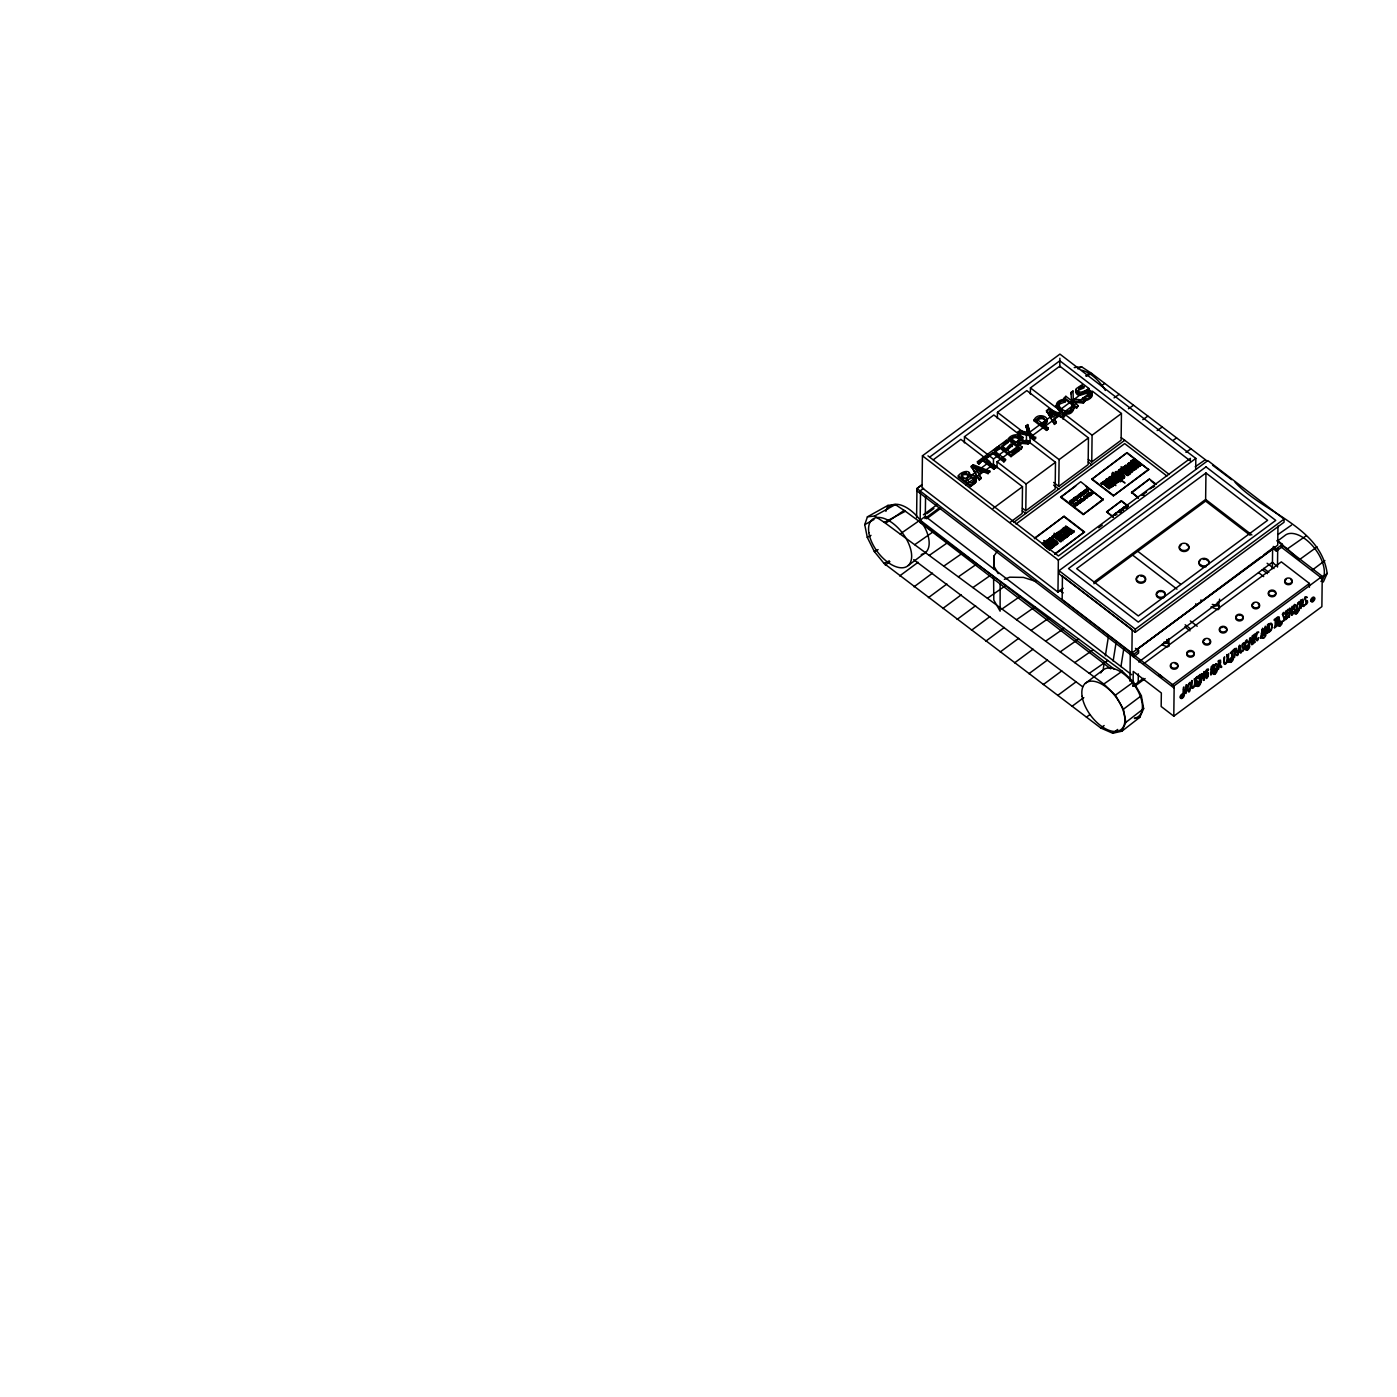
<?xml version="1.0" encoding="UTF-8"?>
<svg xmlns="http://www.w3.org/2000/svg" width="1397" height="1397" viewBox="0 0 1397 1397"><rect width="100%" height="100%" fill="white"/><g stroke="black" fill="none" stroke-linecap="round" stroke-linejoin="round"><path stroke-width="1.5" d="M1000.13 583.422L1000.112 611.17L993.808 600.099L993.599 577.066M916.589 517.728L916.956 488.496L922.177 484.619L916.956 488.548L1133.351 654.652L1133.438 656.852L1133.456 654.582L1130.313 652.155L1174.161 685.822L1173.794 716.172L1161.169 706.498L1161.344 692.982L1133.246 671.433L1133.072 685.997M920.064 493.089L920.099 490.906L923.574 488.321M1114.474 669.32L920.169 520.173L920.483 493.42M1195.71 469.078L1195.832 458.426L1059.921 354.105L922.439 455.806L922.055 487.763L1057.966 592.101L1063.187 588.224M920.169 520.173L925.303 516.366L925.565 495.778M970.618 486.523L970.618 485.335C978.319 484.165 978.371 472.64 969.902 475.556C970.671 468.432 960.403 472.046 958.307 475.871L958.29 477.075L970.618 486.523L976.032 482.175L976.066 478.106M963.755 478.769L961.363 475.731C964.541 469.898 972.556 475.748 964.978 478.49L961.363 475.731M964.401 442.866L964.471 436.702L993.843 414.979L1022.866 437.261L1022.814 441.382M966.34 479.538L970.88 483.03C979.507 479.782 969.937 472.937 966.34 479.538L966.322 480.725L971.561 477.861L974.477 479.677M983.505 470.614L978.738 474.142L981.061 477.617L979.367 480.044L971.264 466.301L973.307 464.782L989.827 471.138L988.063 473.618L983.488 471.819L983.505 470.614L988.081 472.43L989.827 471.138M973.307 464.782L971.247 467.489M973.919 466.86L977.795 472.727L981.637 469.881L973.919 466.86L973.901 468.047L981.637 471.086M983.034 460.958L993.896 469.287L993.913 468.1L983.051 459.77L978.86 464.048L977.411 461.743L997.441 446.918L998.89 449.24L994.699 452.331L999.361 455.893M978.86 464.048L983.051 459.77M978.738 474.142L981.043 478.804M979.367 480.044L971.264 466.301M993.057 452.366L984.71 458.548L984.693 459.735L993.04 453.554L993.057 452.366L1003.919 460.696L1003.902 461.883L993.04 453.554M988.063 473.618L988.081 472.43M988.866 456.644L988.884 455.439M993.424 465.166L993.494 458.984L1022.866 437.261M993.686 568.719L993.843 556.163L997.51 550.872M993.896 469.287L995.572 466.877L984.71 458.548M997.371 418.471L997.458 412.307L1026.812 390.584L1055.853 412.866M997.004 467.908L997.074 461.726L1026.446 440.003L1055.486 462.285L1055.154 489.037L1025.782 510.761L1022.377 508.141M994.088 450.585L997.441 446.918M998.698 445.992L998.68 447.18L1011.009 456.644L1018.797 450.882L1018.815 449.694L1017.348 448.577L1011.218 453.099L1006.643 449.59L1012.354 445.364L1010.904 444.246L1005.176 449.677L1001.806 447.075L1007.936 442.535L1006.486 440.23L998.698 445.992L1011.026 455.457L1011.009 456.644M1003.902 461.883L1005.578 459.473L994.716 451.144L998.907 448.035M1003.36 443.722L1006.486 440.23M1006.643 449.59L1006.626 450.794L1012.354 445.364M1017.4 443.355L1017.383 444.543L1019.269 443.146L1028.122 443.984L1030.288 441.208L1028.122 442.797L1019.286 441.958L1017.4 443.355L1022.29 447.11L1020.613 449.537L1008.302 440.072L1008.32 438.885C1011.061 433.891 1022.237 432.494 1020.98 440.334M1008.023 447.564L1010.904 444.246M1012.738 453.169L1017.348 448.577M1030.322 432.948L1035.771 438.326L1034.112 439.549L1028.838 435.497L1017.575 433.21L1019.443 430.66L1028.087 432.441L1025.904 425.858L1027.668 424.566L1030.305 434.135L1027.668 424.566M1019.269 443.146L1019.286 441.958M1020.613 449.537L1022.29 447.11M965.816 484.846L993.459 464.398L1022.499 486.697L1022.167 513.45L1010.066 522.391M1027.528 431.987L1025.904 425.858M1026.393 442.814L1026.481 434.589L1054.124 414.141M1025.782 510.761L1026.114 484.008L1055.486 462.285M1028.122 443.984L1028.122 442.797M1028.838 435.497L1028.838 434.31L1017.592 432.022M1029.991 443.495L1030.06 437.331L1059.432 415.608L1088.455 437.89L1088.141 464.642L1058.769 486.366L1053.652 482.436M1030.357 394.076L1030.445 387.895L1059.799 366.171L1088.839 388.453L1088.734 396.696M1034.112 439.549L1035.771 437.139M1034.164 420.934L1034.182 419.746C1038.233 411.032 1054.298 418.349 1043.559 424.461L1048.134 429.176L1046.493 430.398L1034.164 420.934L1038.355 417.895M1042.145 424.566L1042.162 423.378C1049.514 420.427 1040.608 413.739 1037.238 419.606L1042.162 423.378M1042.284 543.922L1048.972 547.938L1042.284 543.677M1048.972 547.938C1042.913 545.79 1038.006 537.74 1050.492 549.178M1045.131 541.582C1067.884 558.8 1031.615 531.855 1048.326 543.66M1046.493 430.398L1048.152 427.971L1043.559 424.461M1058.716 414.979L1053.967 418.489L1056.272 421.964L1054.578 424.409L1046.475 410.648L1048.518 409.129L1065.038 415.485L1063.274 417.965L1058.699 416.166L1058.716 414.979L1063.292 416.777L1065.038 415.485M1046.615 543.066L1044.135 542.752M1046.213 540.779L1049.147 543.276M1051.993 543.608C1059.799 549.545 1046.021 542.56 1047.453 539.906M1048.134 429.176L1048.152 427.971M1048.518 409.129L1046.475 411.836M1055.765 545.284L1048.623 538.998L1057.058 544.079C1043.961 535.784 1051.697 536.465 1056.673 541.757M1049.199 544.341L1050.038 543.73L1049.199 544.341L1052.639 547.589M1049.793 539.906L1053.617 542.42L1049.793 539.679M1050.614 541.914C1052.692 545.703 1048.518 538.02 1046.824 540.569M1053.67 535.505C1071.377 551.309 1053.39 530.616 1052.901 537.408L1052.011 536.483L1054.002 535.016L1058.629 538.142L1054.002 535.016M1052.901 537.408L1052.011 536.483M1054.578 424.409L1046.475 410.648M1053.722 546.786L1050.038 543.73M1053.757 536.78L1060.375 541.861M1056.796 544.516L1054.525 542.787L1056.796 544.516L1057.843 543.049M1059.817 538.928C1050.928 533.078 1056.97 535.226 1059.956 539.067M1058.629 538.142C1042.337 522.024 1077.104 552.566 1056.027 535.086M1055.521 545.459L1048.623 538.998M1056.289 533.34L1059.782 537.199L1061.65 536.797L1060.393 537.967L1059.328 537.147M1056.499 541.826L1056.935 542.49M1059.782 367.097L1059.886 358.261M1059.415 414.298L1059.467 410.177L1088.839 388.453M1058.769 486.366L1059.101 459.613L1088.455 437.89M1057.966 592.101L1058.35 560.127L1195.832 458.426M1059.136 534.37C1059.432 532.624 1057.04 530.633 1057.983 533.654M1059.397 531.995L1065.876 536.64L1064.881 533.968M1059.066 570.675L1059.031 573.783L1135.255 632.3L1284.053 522.234L1284.087 519.108L1207.864 460.608L1059.066 570.675L1135.307 629.174L1135.255 632.3M1059.782 537.199L1057.459 534.248L1060.393 536.745M1058.751 532.257L1065.649 536.815M1060.131 531.174C1062.715 533.567 1058.245 528.834 1061.476 530.79M1060.637 497.227L1080.719 481.721L1103.263 499.689L1083.181 514.533L1060.637 497.227L1075.707 486.104M1060.847 536.169L1056.499 533.165M1061.179 541.268L1054.927 535.889M1061.51 530.162C1063.833 532.606 1059.817 527.577 1063.03 529.865M1062.977 419.1L1063.047 412.936L1092.087 435.218L1091.756 461.97L1088.333 459.351M1069.054 411.783L1071.709 409.024L1072.18 406.003L1074.136 407.505C1070.591 424.548 1044.03 403.541 1063.466 399.315L1063.449 400.502C1069.037 403.122 1054.211 402.615 1059.223 408.483M1063.274 417.965L1063.292 416.777M1073.175 400.834L1078.17 405.776L1076.493 408.186L1064.182 398.739L1065.859 396.311L1071.516 400.66L1070.958 392.54L1072.983 391.055L1073.315 400.275L1073.315 399.088L1085.591 400.275L1083.426 403.069L1073.158 402.022L1073.228 403.192L1073.175 400.834L1083.443 401.865L1085.591 400.275M1063.781 539.347L1061.196 537.129L1064.008 539.172M1065.3 402.126L1063.466 399.315M1060.882 535.61L1064.06 537.758L1064.06 536.343L1066.086 537.653L1066.976 536.745L1066.086 537.653M1071.604 533.567L1064.112 527.542L1067.762 529.515L1065.963 526.163L1074.293 531.576L1072.756 532.711L1069.299 530.72M1034.444 538.701L1064.112 516.261L1084.491 531.908L1054.822 554.347M1065.667 529.219C1062.663 526.861 1067.552 529.934 1064.043 528.922M1065.859 396.311L1064.182 398.739M1065.492 532.571L1064.549 531.768L1066.522 532.833M1066.679 532.589L1064.444 530.668M1067.762 529.515L1065.265 526.686M1063.658 532.606L1067.308 536.745L1068.426 535.907L1066.033 534.824M1067.308 536.745L1068.443 535.662L1067.291 534.44L1068.478 534.405M1067.902 531.925L1067.692 530.511L1071.132 534.056M1067.692 530.511L1070.975 533.043M1068.426 535.907L1067.291 534.44M1068.653 530.004L1065.527 526.494L1071.604 533.322M1070.958 392.54L1070.94 393.727L1072.983 391.055M1067.814 532.397L1070.137 533.567M1072.04 407.295L1072.058 406.09C1069.491 419.921 1048.501 401.218 1065.44 400.834M1072.267 502.92L1071.761 502.78M1078.554 498.223C1077.017 499.585 1078.746 493.438 1073.612 498.397L1075.079 500.458L1072.355 499.323L1074.345 501.558L1071.412 500.021L1070.346 500.982M1073.804 501.366L1072.355 499.323M1072.896 499.742L1075.638 500.597L1073.909 498.17M1072.756 532.711L1074.293 531.331M1073.612 498.397L1077.297 496.075M1073.228 532.117L1065.719 526.355M1073.402 530.65L1074.293 531.576M1073.682 504.736C1076.773 504.579 1072.005 504.666 1075.201 504.16M1073.996 501.802L1071.097 500.248M1074.555 505.4L1073.682 504.509M1075.725 506.308L1073.106 504.544L1074.817 503.758L1077.227 505.19L1075.393 505.033M1076.773 499.166L1075.428 497.472M1075.166 505.33L1078.868 503.758L1076.825 505.487M1076.493 408.186L1078.17 405.776M1075.69 503.269L1077.384 502.745M1076.161 499.847L1077.314 499.131L1076.406 499.812M1077.436 504.614L1075.096 503.287L1076.825 502.414M1077.314 499.131L1075.009 497.594M1077.82 501.488L1079.148 500.859L1077.925 501.558M1078.589 503.776L1077.454 504.404M1079.165 501.069L1078.571 500.632A2.095 1.589 0.7 0 0 1077.838 500.982L1078.519 503.287M1078.955 502.169L1079.794 501.313L1080.44 502.868M1077.751 496.232L1079.06 494.608L1081.802 496.04L1079.497 494.032L1078.397 495.411M1082.605 500.545C1082.396 503.811 1077 497.803 1080.772 501.261M1079.794 501.313L1080.352 502.431L1078.816 503.147M1080.352 502.431L1078.24 502.466M1080.405 494.73C1079.689 491.22 1085.783 497.018 1080.58 493.246M1080.702 499.148L1082.5 500.597M1080.737 496.861L1080.475 496.633M1080.684 494.94L1083.199 494.782M1082.204 386.27L1082.221 385.066L1081.051 385.432L1076.301 388.628A5.588 4.208 0.7 0 0 1075.742 391.003C1078.449 398.547 1086.272 389.03 1090.131 393.29L1088.752 396.154L1083.304 397.778L1085.225 400.625C1088.822 400.275 1095.178 395.857 1090.917 392.225M1083.496 499.916C1078.222 496.564 1085.382 501.383 1084.543 499.148M1081.488 496.267L1079.183 494.276M1081.505 493.141C1082.273 491.011 1085.242 495.586 1081.261 492.739M1083.164 399.053L1083.181 397.866L1085.225 400.625M1083.426 403.069L1083.443 401.865M1081.261 492.949L1082.989 491.674L1085.748 492.39L1082.553 491.779L1084.858 493.77L1083.164 492.041M1079.392 393.255L1077.978 392.068L1078.309 390.287L1084.037 387.86L1082.221 385.066M1083.181 514.533L1103.281 499.008M1083.461 500.58L1085.12 499.131L1083.461 500.58L1081.453 498.362M1084.509 498.45L1083.775 497.122L1085.225 497.681L1084.509 498.45L1083.67 496.738L1086.761 497.926M1083.566 494.73L1084.474 493.84L1083.635 494.101M1084.229 490.539L1086.534 492.547L1084.212 490.766M1084.421 496.389L1086.587 495.202M1085.225 497.681L1083.775 497.349M1085.155 493.333L1082.553 491.779M1085.486 496.022L1087.512 497.576L1084.701 496.599M1083.164 491.814L1086.185 492.582M1086.587 489.02L1085.713 490.033M1087.984 491.098L1087.023 490.609M1087.547 490.434C1089.747 488.95 1087.617 493.473 1086.01 491.377M1088.158 490.888L1086.307 491.517M1088.804 493.141L1091.424 494.678L1088.804 493.141C1092.978 490.993 1090.813 495.114 1092.925 493.578M1089.695 492.67L1090.708 492.425M1091.109 494.922L1090.516 493.752L1092.925 493.351M1091.79 479.276L1127.1 452.645L1148.666 469.706L1113.374 495.83L1091.79 479.276L1127.1 452.645M1101.954 484.2L1102.582 483.502L1101.08 483.275L1104.136 482.175M1103.647 482.524C1100.993 483.379 1109.043 484.148 1110.109 486.994M1101.063 483.519L1103.368 481.581M1113.252 485.58L1111.331 483.851L1113.252 485.58L1111.96 486.785C1098.112 474.142 1106.337 485.178 1112.134 485.073C1090.446 467.681 1133.84 497.856 1106.407 479.328M1113.426 517.379L1106.616 511.808L1121.442 500.842L1128.252 506.081M1107.28 480.463L1111.104 482.978M1111.855 482.594L1107.175 478.752L1114.701 483.222M1114.369 483.013L1108.502 478.018M1115.871 481.528L1109.934 476.726L1117.67 482.314L1110.109 478.141L1116.36 483.537L1108.851 477.53L1115.871 481.284L1109.183 477.268M1102.582 483.502L1109.201 488.583M1109.864 487.169L1110.877 487.588L1103.368 481.825M1103.42 483.1L1102.547 482.192L1110.161 487.867M1110.528 483.379L1107.28 480.219M1111.96 486.785L1104.451 480.778M1112.134 485.073L1113.007 485.999M1114.282 485.056L1112.012 483.327L1114.544 484.637M1113.514 476.639L1111.628 475.556L1111.541 477.128M1116.116 477.931L1116.954 477.303L1116.116 477.931C1131.814 489.806 1100.626 469.706 1116.063 476.621C1097.99 462.651 1146.151 498.712 1113.112 474.369M1113.06 515.231L1114.317 514.34M1113.374 495.83L1148.683 469.217M1117.6 475.172C1129.876 490.277 1101.604 462.197 1118.002 476.569M1121.442 476.377L1123.694 478.106L1121.442 476.377C1128.584 488.636 1102.6 459.753 1123.956 477.669M1120.516 476.01L1116.692 473.251L1119.94 476.429M1124.131 477.774L1116.622 471.767L1120.289 472.745M1116.587 483.118L1108.851 477.53M1116.535 513.293L1115.906 514.533M1117.39 482.768L1110.109 478.141M1117.181 512.175L1119.014 512.193L1118.438 511.075L1119.014 512.385L1117.513 511.931M1117.67 482.314L1109.934 476.726M1123.694 476.045C1108.589 465.83 1124.76 474.718 1123.694 476.569M1118.683 477.355L1118.386 475.888M1115.085 479.922L1118.997 481.686M1120.656 470.125L1120.656 470.125C1134.451 481.755 1125.144 471.348 1119.8 470.999L1118.91 470.073L1120.9 468.606L1125.528 471.715L1120.9 468.606M1120.638 512.245L1118.787 510.813L1120.394 512.594L1118.787 511.197L1119.399 512.577M1116.936 477.547L1120.621 480.131M1120.569 469.095L1128.305 474.683M1064.776 411.644L1092.419 391.195L1121.442 413.495L1121.127 440.247L1091.756 461.97M1120.796 509.503L1122.315 508.386M1121.477 479.503L1113.723 473.915M1106.616 512.14L1121.442 500.842M1121.826 469.479C1136.11 480.184 1114.369 460.766 1126.855 472.64L1121.826 469.479C1140.214 483.694 1116.011 465.725 1121.267 469.916M1125.528 471.715C1109.096 455.527 1144.527 486.226 1122.926 468.676M1122.42 479.049L1115.522 472.588M1123.188 466.912L1126.681 470.789L1127.292 470.091L1126.681 470.789M1124.358 468.082L1127.292 470.335M1125.703 506.255L1124.795 506.867L1127.327 507.303M1126.855 467L1124.672 465.69L1124.899 467.244M1125.825 464.922L1134.207 470.318L1132.478 468.414M1126.226 470.737L1130.016 471.313M1120.411 470.545L1127.047 475.382M1125.65 465.847L1132.548 470.387M1128.095 465.585C1125.545 463.542 1132.181 465.777 1133.578 469.497L1134.469 468.589L1133.578 469.497M1123.415 466.755L1128.549 470.614L1127.536 469.619M1128.095 470.946L1130.924 472.762M1129.475 464.572L1128.409 463.507L1130.644 464.293M1130.679 472.937L1128.095 470.702M1131.151 470.44L1132.984 471.226L1133.107 469.986M1131.291 460.923L1134.678 463.106L1131.291 460.923L1132.565 462.791L1130.662 461.481L1130.522 463.071M1131.448 465.603L1132.286 466.231L1130.924 464.275M1138.433 498.223L1131.553 492.268L1149.417 479.049L1156.297 484.34M1132.234 471.994L1132.268 471.33M1132.478 465.655L1133.98 466.441M1134.678 463.106L1132.164 460.504L1132.862 459.753L1141.192 465.149L1140.301 464.241M1135.464 648.33L1138.607 650.775L1133.351 654.652L1130.19 654.512L1130.208 652.242M1129.963 681.195L1130.278 654.442L1133.351 654.652M1131.902 653.01L1132.181 629.698L1062.436 576.158L1062.157 599.488L1131.902 653.01L1277.731 545.127L1277.958 526.058M1134.207 470.318L1135.342 469.252L1134.486 466.965M1134.801 465.498L1134.591 464.101L1137.909 467.803L1132.723 464.485M1134.591 464.101L1137.961 467.122M1134.189 468.03L1135.342 469.497L1134.469 468.833M1138.765 466.72L1135.324 463.594M1135.551 463.577L1132.426 460.084L1138.503 467.139M1133.351 464.991L1137.175 466.947M1136.215 464.31L1139.655 466.284L1136.215 464.066M1140.144 465.69L1132.618 459.927M1138.223 682.19L1138.328 673.86M1138.607 650.775L1138.572 653.045L1135.15 655.595M1142.624 494.486L1142.187 495.359L1143.602 493.979M1149.417 479.049L1131.553 492.931M1153.258 486.837L1154.638 486.121M1182.875 695.147L1183.434 687.411M1183.329 695.479L1185.512 689.262M1183.521 689.804L1184.01 686.975M1185.477 693.226L1185.966 689.612M1183.975 690.153L1185.983 688.651L1186.158 684.722M1185.913 693.576L1186.594 685.054M1191.816 680.531L1191.676 681.299C1189.406 695.462 1198.067 684.967 1194.4 678.61M1192.27 680.863C1190.349 692.842 1196.373 685.822 1194.26 679.396L1194.837 678.959M1195.884 603.661L1195.588 605.739M1197.945 684.093L1195.361 686.102L1196.321 684.425M1197.753 677.789L1197.805 676.462M1198.399 676.48L1200.11 674.402M1199.324 682.836L1199.394 676.41L1198.399 675.659M1200.547 674.734L1200.006 681.649M1201.018 599.854L1200.704 601.915M1198.748 684.076L1200.46 681.998M1200.722 681.946L1202.084 673.598L1201.263 674.21M1201.176 682.295L1201.35 674.576M1093.816 582.165L1205.628 499.445L1205.96 472.989L1267.603 520.313L1138.311 615.955L1076.668 568.649L1205.96 472.989M1203.323 678.348L1203.952 671.555M1203.201 680.112L1204.284 679.972L1204.389 671.905M1206.467 674.611L1208.056 672.481M1208.091 669.041C1209.819 671.171 1204.581 670.735 1205.611 674.262C1204.127 678.645 1209.837 677.528 1207.479 673.86M1208.527 669.373L1205.332 672.743L1206.152 678.488A1.973 0.926 -52.5 0 0 1207.427 677.755L1208.51 672.83M1210.623 674.629L1211.164 666.893L1213.329 664.605L1213.766 665.915L1211.251 669.355M1211.059 674.961L1213.207 667.906M1213.766 665.915L1213.783 664.955M1218.009 669.163L1218.551 661.427L1220.559 660.135L1220.314 664.64L1221.834 666.998L1220.629 667.207M1218.446 669.495L1219.738 665.374L1221.083 667.556M1218.638 664.623L1219.127 661.916L1218.097 661.078L1219.232 660.24M1224.104 657.306L1224.104 657.306C1221.834 671.468 1230.495 660.973 1226.81 654.634M1224.68 656.887C1222.759 668.849 1228.801 661.846 1226.688 655.403L1227.264 654.983M1227.544 662.091L1228.103 654.355M1228.138 660.711L1228.679 653.936M1230.181 653.098L1233.708 649.535M1232.014 659.471L1231.648 651.997M1232.591 659.035L1232.678 651.91L1234.162 649.884M1234.057 657.288L1234.599 649.553L1236.607 648.278L1237.305 654.879M1234.494 657.638L1235.123 653.988L1237.131 655.682L1239.995 650.653M1234.686 652.748L1235.175 650.042L1234.145 649.203L1235.28 648.383M1244.5 643.877C1244.64 641.345 1240.92 646.776 1244.587 648.348C1242.003 653.534 1241.741 651.456 1244.168 647.527M1248.988 646.235L1250.35 637.905L1249.529 638.499M1249.424 646.584L1249.617 638.866M1251.59 642.655L1252.201 635.845M1251.45 644.419L1252.55 644.279L1252.655 636.194M1252.83 643.406L1253.842 642.498L1253.912 636.072L1252.917 635.321M1252.917 636.141L1254.611 634.063M1255.065 634.413L1254.523 641.328M1253.266 643.738L1254.977 641.66M1258.767 637.87C1254.523 644.122 1256.462 631.828 1258.837 632.143C1252.096 632.806 1257.632 646.986 1258.278 637.556M1265.245 626.205L1264.774 635.233L1264.949 627.532M1266.922 631.304L1267.55 624.494M1266.8 633.068L1267.9 632.928L1268.005 624.843M1268.79 632.265L1268.878 624.197C1274.326 619.447 1272.615 632.841 1268.336 631.915M1268.93 630.571L1269.454 624.686L1268.441 623.848M1272.37 568.596L1272.615 548.235L1276.369 551.117L1281.52 547.31L1281.555 545.022L1322.243 576.263L1321.876 606.63L1173.794 716.172M1274.116 627.637L1275.129 626.747L1275.217 620.32L1274.221 619.57L1275.915 618.312L1275.828 625.559M1274.204 620.39L1276.369 618.661M1276.369 551.117L1276.404 548.829L1282.446 544.359L1277.277 540.377M1274.57 627.986L1276.264 625.908M1277.487 567.06L1277.714 548.532M1276.526 625.856L1277.085 618.12L1279.076 616.845L1279.914 623.359M1276.98 626.205L1278.255 622.067L1279.6 624.267M1277.644 618.627C1276.159 626.624 1281.66 616.025 1277.644 618.627L1276.631 617.788L1277.749 616.95M1282.429 546.646L1282.446 544.359M1285.205 613.754C1282.097 613.545 1283.057 617.352 1285.327 617.055C1286.986 620.705 1280.263 622.468 1283.424 620.582C1285.642 619.168 1279.774 611.205 1284.751 613.423M1285.484 619.238L1286.026 611.502L1288.313 609.144M1286.078 617.858L1288.139 612.41M1286.131 613.894L1285.589 611.153M1285.938 619.587L1288.68 616.601L1286.532 618.19M1286.602 612.026L1288.767 609.476M1288.226 616.269L1289.309 617.09L1289.78 608.062M1289.309 617.09L1289.483 609.371M1291.457 613.143L1292.085 606.35M1291.334 614.907L1292.435 614.767L1292.522 606.7M1295.683 611.781C1293.797 615.274 1291.387 612.34 1295.089 611.816C1297.149 608.603 1291.754 610.803 1293.325 607.363C1297.586 601.042 1292.889 607.328 1295.857 611.31M1300.467 608.149L1301.009 600.413L1303.017 599.138L1302.79 603.626L1304.292 606.001L1303.104 606.211M1300.921 608.498L1302.196 604.36L1303.541 606.56M1301.585 600.92C1300.048 608.9 1305.636 598.37 1301.585 600.92L1300.572 600.081M1307.26 597.445C1304.169 597.235 1305.112 601.042 1307.382 600.745C1309.041 604.395 1302.318 606.158 1305.479 604.272C1307.697 602.858 1301.847 594.895 1306.824 597.095M1309.391 587.299L1309.426 583.44L1281.346 561.873L1143.584 663.785M1078.17 495.446L1078.868 497.245L1080.283 496.965M1115.505 513.659L1116.954 514.62M1198.329 682.574C1197.997 680.95 1193.806 678.977 1198.189 678.121M1077.716 495.568L1078.03 496.686M1150.168 488.88L1150.429 488.688M1085.172 490.05L1085.469 491.185M1197.246 682.958L1196.408 681.614M1294.984 610.646L1295.019 609.633M1103.298 668.622L1104.329 662.23M1105.341 655.822L1108.415 636.63M1113.147 661.008L1116.168 642.079M1120.935 666.613L1123.956 647.684M1169.079 646.095L1168.835 638.604M1219.511 608.778L1218.603 605.495L1219.616 599.173M1260.251 637.905L1262.923 633.679M1238.493 650.862L1239.209 646.549M1261.439 633.889L1262.155 629.576M1082.588 501.121L1082.151 500.021M1237.759 655.228L1239.593 645.187L1239.331 646.06M1260.705 638.254L1262.539 628.213M1071.342 500.79C1068.111 502.868 1074.153 500.283 1072.512 502.972M1090.83 492.949L1089.922 492.739M1125.947 507.006L1124.341 506.709L1126.192 508.141M1070.312 502.361L1069.892 501.156M1090.097 395.857L1090.114 394.478C1086.255 390.217 1078.432 399.734 1075.725 392.208A5.588 4.208 0.7 0 1 1076.284 389.833M1072.023 502.903L1072.355 501.89L1071.185 502.274M1217.084 668.325L1215.425 671.224M1089.8 495.743L1087.53 495.219L1088.752 493.857M1121.547 510.603L1120.481 509.713L1119.888 510.9M1124.183 507.705L1123.293 508.56M1085.696 490.836L1085.626 489.945L1086.028 491.15M864.743 524.643L867.415 516.838L887.951 505.4L895.355 504.614L905.378 511.232L1122.297 671.189L1133.526 681.998L1141.349 695.706L1143.654 708.628L1139.83 717.29L1121.913 731.19L1112.745 733.25L1100.784 728.012L884.039 563.41L874.33 551.536L867.275 537.339L864.743 524.643L874.033 519.509M885.873 511.354L887.951 505.4M1056.289 405.689L1061.074 401.183M1057.808 543.712L1057.686 542.7M1124.725 477.303L1124.183 475.748M1115.243 513.485L1115.644 514.725M1087.041 494.276L1088.141 496.145M1122.909 507.792L1123.328 509.032M1195.273 678.837L1196.88 676.672M1282.271 614.47L1283.878 612.305M1293.011 606.525L1294.617 604.377M1216.42 668.744L1214.674 670.385M1051.208 547.153L1044.31 542.874M1118.019 481.197L1117.792 480.079M1020.997 439.147L1020.491 440.369L1030.288 441.208M974.512 480.743L972.225 483.222M1077.471 501.383L1077.925 502.937M1085.259 489.841L1085.294 490.958M1255.624 634.29L1257.056 632.125M1205.14 671.625L1207.095 669.146M1121.913 731.19L1125.825 722.389L1143.654 708.628M1323.291 582.043L1327.15 573.451C1320.916 526.652 1263.202 512.978 1235.053 482.244M1062.593 530.738L1062.541 529.847L1064.025 530.93M1072.844 502.082L1072.686 502.815M1070.346 500.755L1070.469 502.029M1074.136 407.505C1071.167 415.782 1057.878 413.687 1056.219 405.654M1044.991 543.084L1046.213 543.154M1125.423 467.244L1126.838 467.017L1125.999 466.441M1063.973 529.044L1065.649 528.992M1080.597 496.197L1079.462 497.14L1078.257 496.092M1245.373 641.345L1246.945 639.651M1247.643 647.806C1252.603 638.464 1242.701 638.953 1245.251 648.156M1044.746 422.418C1046.632 417.965 1038.931 417.371 1037.238 420.794M1057.442 532.606L1058.751 532.501M1072.477 502.291L1072.023 503.252M1078.397 495.184L1078.17 496.145M1068.356 535.505L1069.421 535.103L1068.443 533.706M1087.425 494.59L1089.503 494.695M1120.062 510.132L1120.429 511.442M1071.01 533.986L1067.989 533.113L1063.309 528.817M1051.976 548.288L1050.719 546.454M1219.075 664.972L1220.646 662.126L1219.127 661.916M1077.786 495.586L1079.2 495.132M1115.522 513.17L1115.295 514.358M1127.676 464.066L1128.008 464.188M1090.131 495.376L1088.734 496.284L1087.303 495.359M1089.992 495.795L1089.346 493.857M1247.154 647.457C1251.729 637.835 1242.055 642.917 1246.875 647.719M1111.872 482.349L1115.627 484.008M1051.976 543.852L1050.701 541.582M1216.298 671.206C1222.305 661.043 1210.745 662.265 1214.761 671.782M1115.732 513.345L1115.714 513.24M1017.487 441.225C1022.517 437.558 1013.279 433.943 1011.376 438.728L1016.021 442.308M1017.47 442.412C1022.499 438.745 1013.262 435.131 1011.358 439.933L1014.466 442.308M1119.957 510.411L1121.669 510.569M1087.39 493.892L1087.128 495.359M1087.18 494.311L1089.031 493.944M1123.188 507.495L1122.874 508.491M1085.417 489.858L1085.626 489.666A2.095 1.589 0.7 0 1 1086.36 489.317M966.829 478.298C971.561 474.596 962.795 472.657 961.346 476.918M1320.671 578.463L1327.15 573.451M1112.745 733.25L1117.705 729.461M1125.825 722.389L1123.432 709.205L1141.349 695.706M1311.853 570.395L1324.897 560.564M908.225 565.506L925.74 552.356M1085.259 683.412L1102.757 670.263M1278.342 540.447L1284.699 535.68A29.215 15.629 53.1 0 1 1314.472 548.078A29.215 15.629 53.1 0 1 1320.933 581.449M1260.618 557.176L1137.158 649.361L1273.226 548.707M1264.058 554.626L1272.615 548.235M1138.73 662.021L1272.44 562.205L1276.194 565.68M929.651 457.098L1059.852 360.775L1190.296 460.905L1190.331 458.373L1058.42 555.954L927.957 455.859M933.213 459.823L960.857 439.374L989.879 461.656L970.88 475.713M916.938 490.836L1174.126 688.092M977.394 462.931L985.741 456.767M1008.302 440.072L1011.515 437.698M1017.575 433.21L1019.426 431.848M1025.904 427.063L1027.651 425.753M1007.953 441.347L1001.806 445.887L1005.194 448.472M1084.177 386.585L1079.235 388.209L1077.995 390.863C1081.61 395.089 1086.831 387.109 1090.935 391.038C1095.178 394.67 1088.839 399.088 1085.242 399.437M923.382 514.777L937.422 504.387M1043.542 425.648L1046.842 422.732L1046.982 419.344M926.875 513.694L933.894 508.508M924.884 518.566L938.906 508.176M979.384 478.857L981.061 477.617M993.913 468.1L995.572 466.877M1003.919 460.696L1005.578 459.473M1011.026 455.457L1018.815 449.694M1054.595 423.204L1056.272 421.964M926.613 518.776L940.635 508.403M885.279 565.087L889.906 561.664M899.651 575.948L918.126 562.275M993.127 508.421L1022.499 486.697M1092.087 435.218L1121.442 413.495M914.022 586.81L932.498 573.137M1013.611 522.461L1124.725 440.282M1015.986 524.015L1124.69 443.6L1166.932 476.028M928.394 597.672L946.869 583.998M1074.328 498.432L1076.476 499.62M1074.939 497.996L1076.196 497.105M1087.599 489.788L1087.023 490.836M1108.502 477.774L1112.972 481.808M1112.274 474.98L1119.783 480.987M1113.723 474.159L1115.12 473.827M1116.605 472.011L1119.818 472.465M1118.91 470.318L1120.9 468.851M1131.291 461.167L1135.324 463.839M1079.322 499.934L1080.457 501.506M1080.702 498.921L1081.837 500.493M1083.67 496.738L1084.805 499.585M1076.581 503.968L1077.663 502.955M1090.533 493.368L1089.381 492.897M1085.574 497.821L1085.102 499.358M1034.444 538.194L1064.112 516.261M1132.286 466.004L1134.12 466.912M942.748 608.533L961.223 594.86M1109.201 488.828L1102.809 483.327M1139.655 466.284L1141.192 464.922M1049.706 538.439L1051.382 538.089M1052.011 536.727L1054.002 535.261M1048.117 540.656L1051.085 542.996M1050.998 538.526L1056.603 543.363M1065.387 532.414L1067.587 533.619M1049.461 549.702L1043.21 544.813M957.12 619.395L975.595 605.722M1054.84 553.841L1084.491 531.908M1141.419 495.376L1144.876 493.403M1146.5 491.622L1145.662 492.565L1146.483 491.954M1150.953 488.321L1152.036 487.518M1153.451 486.802L1154.411 486.226M1098.775 527.752L1102.268 525.167M971.491 630.257L989.967 616.583M985.845 641.118L1004.321 627.445M1000.217 651.98L1018.692 638.307M1093.886 583.736L1205.611 501.086L1250.14 535.261M1014.589 662.842L1033.064 649.168M1028.943 673.703L1047.436 660.03M1043.315 684.565L1061.79 670.892M1135.307 629.174L1284.087 519.108M1057.686 695.427L1076.161 681.753M1072.058 706.288L1083.81 697.592M1086.412 717.15L1089.782 714.67M1132.88 686.137L1143.392 678.348M1134.608 686.364L1145.138 678.575M1100.784 728.012L1104.136 725.532M1171.804 685.246L1309.426 583.44M1174.161 685.822L1322.243 576.263M1230.635 653.429L1232.102 652.347M1235.175 650.042L1236.694 650.251L1235.123 653.098M1269.454 624.686C1272.981 622.154 1272.021 630.204 1269.384 630.92M1211.705 669.687L1213.661 668.255M1286.567 614.243L1288.575 612.759M1206.921 674.943L1207.916 674.192M1238.947 651.194L1240.292 650.199L1239.663 646.898M1261.875 634.221L1263.22 633.225L1262.591 629.925M1228.592 661.06L1230.547 659.611M1264.32 634.884L1265.315 634.832M1227.998 662.44L1230.53 660.571M1240.361 652.626L1241.409 652.504L1240.047 645.519M1298.948 560.022L1317.109 546.856M867.415 516.838L874.592 516.017L884.336 522.391L1103.822 684.024L1115.382 695.165L1133.526 681.998M1085.748 375.793L1090.376 372.58M885.611 523.229L904.086 510.376M1101.377 385.799L1104.748 383.459M900.174 533.951L918.632 521.098M1114.073 397.866L1119.119 394.356M914.721 544.673L933.179 531.82M1128.444 408.762L1133.473 405.252M929.267 555.395L947.742 542.542M1142.816 419.659L1147.845 416.149M943.813 566.117L962.289 553.264M1157.17 430.555L1162.217 427.045M958.359 576.839L976.835 563.986M1173.218 440.282L1176.588 437.942M972.906 587.561L991.381 574.708M1185.913 452.349L1190.96 448.839M987.452 598.265L1005.927 585.413M1195.238 466.738L1205.314 459.735M1001.998 608.987L1020.474 596.135M1016.545 619.709L1035.02 606.857M1031.091 630.431L1049.566 617.579M1045.637 641.153L1064.112 628.301M1060.183 651.875L1078.659 639.023M1074.73 662.597L1093.205 649.745M1278.098 534.457L1291.527 525.097M1089.276 673.319L1107.751 660.467M1277.015 540.971L1287.423 548.864L1305.898 535.994M1103.822 684.024L1122.297 671.189M1113.723 515.056L1115.697 514.864M961.59 474.631L963.686 473.216M1073.717 504.317L1075.131 504.788M1080.23 502.815L1078.222 502.92M1120.045 509.835L1120.219 511.651M1087.739 491.08L1085.836 490.766M1079.951 502.85L1078.047 502.309M1089.363 495.865L1089.66 494.643M1123.398 507.844L1124.358 507.775M1085.853 489.893L1086.936 489.334M1246.857 648.645L1244.64 647.213M1077.855 368.895L1081.627 366.817L1091.651 373.418L1207.41 461.254M874.592 516.017L895.355 504.614M1294.059 612.13L1293.011 612.288M867.275 537.339L870.995 535.348M1086.395 376.212L1091.651 373.418M884.336 522.391L905.378 511.232M1078.763 387.685L1081.034 386.62M874.33 551.536L878.102 549.597M884.039 563.41L889.278 560.826M1083.74 392.365L1081.156 393.378M1136.058 468.903L1135.255 468.851M1013.419 436.458L1015.34 435.847M1004.373 579.336L1009.664 577.188L1023.46 577.415L1036.225 581.536M1115.312 484.48L1112.606 482.908M1087.564 491.203L1086.255 491.098M1063.222 528.241L1064.462 528.293M1044.205 542.298L1045.393 542.368M1293.639 613.3L1293.098 613.789M1195.902 685.613L1195.361 686.102M1137.909 467.558L1136.302 467.279M1115.016 474.491L1117.932 476.185M1048.117 540.901L1050.003 541.669M1132.234 471.749L1130.662 471.435M1062.314 530.057L1063.746 530.703M1050.963 547.432L1047.54 545.476M964.471 472.85L966.357 472.465M1085.329 391.684L1086.936 391.23M1128.427 463.036L1132.041 465.306M1134.469 718.547L1139.83 717.29M1084.84 398.844L1086.325 398.494M1114.125 514.567L1115.208 514.847M1040.328 417.005L1043.611 416.917M1219.337 608.359L1217.451 602.142L1218.603 605.495L1210.989 606.927L1218.167 609.721M1162.444 643.877L1168.154 642.795L1167.001 639.459L1168.905 645.676M1061.004 531.157L1063.536 532.309M1051.173 538.683L1052.465 538.998M1074.241 367.586L1081.627 366.817M1121.162 511.878L1119.783 511.145M1124.672 465.934L1125.65 466.074M1088.979 495.743L1087.372 494.503M1244.517 642.585C1240.815 643.266 1241.235 648.522 1244.011 648.487M1198.259 676.812C1190.943 678.872 1201.769 685.036 1194.941 684.408M1088.211 494.119L1089.311 494.521M1070.766 534.073L1067.151 532.309M1051.749 548.113L1050.404 547.729M1024.385 441.889L1030.27 442.395M1125.982 507.355L1127.327 507.478M1065.3 531.803L1067.081 532.868M1069.962 533.375L1068.391 532.763M1130.959 471.103L1130.941 469.933M1135.255 469.078L1136.32 468.693L1134.923 466.93M1068.356 535.261L1069.072 534.387M1212.264 604.43L1218.603 605.495M1163.928 642.096L1168.154 642.795M1114.544 514.585L1115.47 514.847M1115.644 474.229L1114.823 474.631L1117.827 476.691M1088.403 391.177L1089.712 391.527M1072.407 501.698L1070.312 502.134M1134.207 468.257L1135.394 467.978L1132.932 465.568M1118.299 481.913L1114.177 479.241M1047.925 539.906L1050.23 541.46M1128.095 464.712L1129.457 465.463M1061.196 531.122L1062.558 531.89M1120.935 509.748L1122.001 510.621M1117.617 481.214L1116.378 480.411M1017.435 435.899L1018.465 436.266M1113.112 476.726L1111.89 476.656L1113.758 478.769M1050.352 411.032L1059.52 414.56M1083.653 496.948L1086.761 498.153M975.123 466.685L989.809 472.326M1162.339 644.943L1167.735 647.038M1049.112 412.394L1056.848 415.433M1051.941 538.526L1054.648 540.429M1113.479 476.901L1111.96 476.307L1112.326 477.442M1059.939 533.444L1058.524 533.654M1046.58 543.311L1045.166 543.538M1130.627 471.226L1129.719 470.527M1089.049 493.717L1090.184 494.957M1130.121 463.944L1129.247 464.101M1061.109 530.371L1062.75 531.663M1123.956 508.875L1123.171 507.984M1130.662 471.662L1127.536 469.375M1115.539 473.758L1117.146 475.032M1115.539 474.002L1116.552 474.613M1048.641 540.412L1049.636 541.023M1130.225 471.051L1125.353 467.506M1116.867 480.917L1112.693 477.582M1052.098 538.177L1057.285 542.403M1135.569 463.35L1139.935 466.074L1131.011 461.132M1068.653 529.76L1073.036 532.501L1064.112 527.542M974.041 476.656L975.281 477.372M1113.706 483.519L1107.175 478.752M1128.374 464.136L1129.667 465.253M1135.639 466.93L1130.976 463.35M1135.639 467.157L1130.208 462.407M1049.758 547.607L1044.1 542.246M1115.819 472.605L1123.956 477.914L1116.622 471.767M1048.92 539.015L1057.058 544.324L1049.706 538.194M1053.094 539.102L1055.434 541.058M1133.421 466.179L1134.451 466.79M1061.877 530.79L1064.165 532.886M1062.331 411.189L1060.009 409.408M1120.289 472.5L1123.572 475.347M1124.725 507.81L1123.607 507.286L1123.31 508.386M1129.16 470.405L1124.568 466.581M1115.801 480.289L1112.012 477.39M1080.457 501.279L1081.592 501.855L1082.081 500.475M1061.615 536.151L1064.479 537.496L1064.043 536.343M1067.814 532.641L1063.973 528.817M1120.778 472.832L1124.585 476.534M1129.195 464.66L1133.578 469.252M1067.081 532.624L1068.024 533.584M1060.637 535.784L1064.304 538.089L1065.37 537.496M1047.279 545.668L1050.963 548.2L1052.011 547.38M1067.168 532.187L1064.025 529.009M913.708 559.656L1082.675 686.8M1212.596 465.201L1231.595 479.625M1281.52 547.31L1322.226 578.55M1273.261 546.419L1276.404 548.829M1205.628 499.445L1251.869 534.929M1121.285 437.645L1169.341 474.526M1064.2 397.551L1076.511 406.998M1127.1 453.152L1148.666 469.706M1267.131 563.27L1273.994 568.544M1135.237 465.201L1137.175 466.685M1132.129 465.568L1129.579 463.001L1128.409 463.752M1030.445 387.895L1056.062 407.557M1151.128 481.039L1154.568 483.676M1263.691 568.387L1268.843 572.351M1262.277 569.697L1267.428 573.661M1130.959 470.16L1132.146 471.068M1301.096 603.626L1302.196 604.36M1118.91 470.073L1119.8 470.754M1117.722 472.256L1123.52 476.709M1142.484 494.573L1143.916 495.481M1118.805 480.952L1117.792 480.324M1131.553 492.268L1138.433 497.542M1034.182 419.746L1046.493 429.211M1088.298 462.04L1091.738 464.677M1101.08 483.275L1101.954 483.956M1091.808 478.769L1113.374 495.324M1121.424 501.174L1128.252 506.413M1277.155 621.333L1278.255 622.067M1124.795 506.692L1126.436 507.949M1028.838 434.31L1034.129 438.361M997.458 412.307L1026.481 434.589M1030.06 437.331L1059.101 459.613M1275.269 625.978L1276.264 626.729M1123.293 510.272L1121.651 509.014L1123.293 510.464M1085.556 486.086L1103.263 499.689M1087.599 489.998L1088.595 490.784M1083.932 490.766L1085.748 492.39M1085.801 495.568L1087.826 497.349M1106.616 511.808L1113.444 517.03M1081.802 492.914L1083.635 494.328M1008.32 438.885L1020.631 448.332M1263.307 635.652L1263.377 634.028M1261.701 635.268L1261.281 637.818M1006.469 441.417L1007.936 442.535M1017.33 449.764L1018.797 450.882M1010.887 445.433L1012.354 446.551M1079.794 501.54L1080.807 502.309M1053.6 485.126L1058.751 489.072M1137.402 551.012L1180.395 584.016M1253.965 641.729L1254.96 642.48M997.423 448.123L998.89 449.24M1060.655 496.564L1083.199 513.869M1132.251 554.819L1176.955 589.132M1002.452 458.286L1005.561 460.661M964.471 436.702L993.494 458.984M997.074 461.726L1026.114 484.008M1064.095 516.75L1084.491 532.414M986.247 460.923L995.555 468.065M1190.331 620.949L1197.229 626.24M977.411 461.743L978.86 462.861M1068.321 531.611L1070.277 533.095M1185.18 624.756L1190.349 628.737M1066.26 535.68L1067.308 536.5M1184.796 626.869L1189.982 630.85M1060.288 532.956L1059.555 531.925M1064.06 536.57L1065.335 538.404L1058.455 533.933M1022.325 510.848L1025.765 513.485M1046.824 540.325L1054.578 546.157M1046.458 540.604L1053.967 546.611M958.307 475.871L970.618 485.335M1043.018 543.136L1050.754 548.986M1044.939 546.489L1049.461 549.947M922.439 455.806L1058.35 560.127M1199.464 682.068L1200.46 682.819M1059.782 590.267L1063.222 592.904M925.303 516.366L1131.675 674.751M920.012 522.461L1110.737 668.849M1258.54 572.595L1263.674 576.594M1113.182 481.371L1114.946 483.118M1060.882 535.837L1059.048 534.475M1066.225 531.855L1063.1 528.188M1112.972 481.581L1113.793 482.489M1117.146 474.805L1118.019 475.783M1050.247 541.215L1051.749 542.857M1063.885 530.196L1064.863 531.349M1132.723 464.73L1131.081 462.861M1127.1 468.641L1125.685 467.314M1127.1 468.886L1125.423 467M1060.201 535.295L1058.769 533.741M1046.859 545.179L1045.794 543.992M1113.304 478.804L1111.226 476.447M1058.926 531.349L1059.694 532.501M1068.024 533.34L1068.792 534.3M1064.025 530.703L1064.689 531.786M1116.692 473.251L1119.957 476.185M1106.11 479.538L1113.007 485.772M1046.266 544.69L1045.427 543.608M1132.181 464.258C1129.3 462.285 1134.154 461.918 1130.924 462.844M1130.033 465.707L1131.116 467.017M1063.134 532.117L1064.2 533.427M1114.492 482.436L1115.295 483.502M1121.791 467.943L1125.545 471.488M1054.892 534.353L1058.629 537.897M1287.423 548.864L1297.516 558.625M1019.443 436.877L1021.015 439.129M968.942 473.391L970.094 475.801M1132.164 460.277L1134.678 462.861M1056.045 541.355L1056.796 542.473M1069.316 530.493L1071.866 533.375M1134.783 467.209L1136.18 468.501M1130.557 466.179L1131.78 467.803M1064.165 532.641L1065.213 534.056M1058.455 534.16L1057.477 532.641M1124.358 467.838L1126.681 470.545M1064.706 533.217L1066.679 535.907M1131.78 467.558L1132.478 468.641M1053.949 419.694L1056.254 423.169M1050.09 413.861L1052.028 416.812M1061.214 531.978L1060.934 531.07M1115.382 695.165L1123.432 709.205M998.157 573.573L994.227 566.658L993.843 556.163M1289.937 609.721L1291.771 615.256M1265.403 627.864L1267.254 633.4M1250.053 639.215L1251.904 644.75M1201.787 674.926L1203.638 680.461M1290.234 608.394L1291.911 613.493M1265.699 626.555L1267.376 631.636M1250.35 637.905L1252.026 642.987M1202.084 673.598L1203.777 678.698M1262.993 628.545L1264.355 635.548M1240.431 651.002L1240.798 652.958M1311.713 601.286A2.55 1.17 -52.5 0 1 1311.242 598.894A2.55 1.17 -52.5 0 1 1314.175 597.427A2.55 1.17 -52.5 0 1 1312.237 601.024M1181.618 697.644A2.55 1.17 -52.5 0 1 1180.238 696.247A2.55 1.17 -52.5 0 1 1183.224 693.75A2.55 1.17 -52.5 0 1 1182.368 697.016M1279.53 625.227A2.55 1.17 -52.5 0 1 1277.941 624.634A2.55 1.17 -52.5 0 1 1279.827 621.7A2.55 1.17 -52.5 0 1 1281.555 622.084M1280.927 623.76A2.55 1.17 -52.5 0 1 1280.281 624.599M1258.173 603.818A3.772 2.846 0.7 0 1 1258.435 608.027A3.772 2.846 0.7 0 1 1252.847 607.765A3.772 2.846 0.7 0 1 1253.755 603.591M1100.731 672.952A29.215 15.629 53.1 0 1 1133.473 683.884A29.215 15.629 53.1 0 1 1134.504 718.163M1160.243 676.27A3.772 2.846 0.7 0 1 1161.221 677.196M1158.864 674.716A3.772 2.846 0.7 0 1 1161.623 677.335M1270.083 591.525A3.772 2.846 0.7 0 1 1275.81 593.411A3.772 2.846 0.7 0 1 1271.375 596.711A3.772 2.846 0.7 0 1 1268.965 592.345M1247.643 648.732A2.55 1.17 -52.5 0 1 1245.303 648.784A2.55 1.17 -52.5 0 1 1247.923 645.466A2.55 1.17 -52.5 0 1 1248.307 647.911M1230.582 661.427A2.55 1.17 -52.5 0 1 1228.976 660.851A2.55 1.17 -52.5 0 1 1230.862 657.917A2.55 1.17 -52.5 0 1 1232.591 658.284M1231.979 659.978A2.55 1.17 -52.5 0 1 1231.333 660.798M1215.006 672.883A2.55 1.17 -52.5 0 1 1212.666 673.144A2.55 1.17 -52.5 0 1 1214.796 669.827A2.55 1.17 -52.5 0 1 1216.106 671.154M1209.208 640.036A3.772 2.846 0.7 0 1 1209.47 644.261A3.772 2.846 0.7 0 1 1203.882 643.982A3.772 2.846 0.7 0 1 1204.79 639.826M1175.174 663.645A3.772 2.846 0.7 0 1 1177.688 667.434A3.772 2.846 0.7 0 1 1172.45 668.884A3.772 2.846 0.7 0 1 1171.018 664.797M1290.828 579.668A3.772 2.846 0.7 0 1 1291.09 583.876A3.772 2.846 0.7 0 1 1285.484 583.614A3.772 2.846 0.7 0 1 1286.393 579.441M1206.275 566.588A5.082 3.842 0.7 0 1 1199.866 565.366A5.082 3.842 0.7 0 1 1200.425 560.407M1203.236 559.359A5.082 3.842 0.7 0 1 1204.825 559.376M1206.327 559.76A5.082 3.842 0.7 0 1 1209.016 563.794M1143.532 576.786A4.662 3.51 0.7 0 1 1144.492 581.973A4.662 3.51 0.7 0 1 1137.56 582.112A4.662 3.51 0.7 0 1 1138.049 576.909M1140.755 576.175A4.662 3.51 0.7 0 1 1142.205 576.315M1186.821 544.865A4.855 3.65 0.7 0 1 1187.817 550.243A4.855 3.65 0.7 0 1 1180.622 550.401A4.855 3.65 0.7 0 1 1181.111 544.987M1163.998 597.357A4.488 3.388 0.7 0 1 1157.187 596.938A4.488 3.388 0.7 0 1 1158.742 591.944M1160.069 591.612A4.488 3.388 0.7 0 1 1161.483 591.612M1162.81 591.944A4.488 3.388 0.7 0 1 1165.238 595.489M1241.863 615.885A3.772 2.846 0.7 0 1 1242.125 620.111A3.772 2.846 0.7 0 1 1236.52 619.831A3.772 2.846 0.7 0 1 1237.428 615.675M1238.895 615.256A3.772 2.846 0.7 0 1 1240.466 615.344M1198.696 684.949A2.55 1.17 -52.5 0 1 1196.356 684.984A2.55 1.17 -52.5 0 1 1198.958 681.684A2.55 1.17 -52.5 0 1 1199.342 684.111M1224.139 627.41A3.772 2.846 0.7 0 1 1226.653 631.2A3.772 2.846 0.7 0 1 1221.415 632.666A3.772 2.846 0.7 0 1 1220 628.58M1221.118 627.742A3.772 2.846 0.7 0 1 1222.585 627.34M1192.881 652.12A3.772 2.846 0.7 0 1 1192.305 656.8A3.772 2.846 0.7 0 1 1186.752 654.617A3.772 2.846 0.7 0 1 1191.501 651.561M887.462 509.259A29.215 15.629 53.1 0 1 920.204 520.19A29.215 15.629 53.1 0 1 921.252 554.487M1081.749 370.188A29.215 15.629 53.1 0 1 1105.359 390.427M1296.591 612.515A2.55 1.17 -52.5 0 1 1294.251 612.567A2.55 1.17 -52.5 0 1 1296.87 609.249A2.55 1.17 -52.5 0 1 1297.254 611.694M1262.504 637.608A2.55 1.17 -52.5 0 1 1261.84 635.879A2.55 1.17 -52.5 0 1 1264.233 633.4A2.55 1.17 -52.5 0 1 1265.071 634.937M1190.454 686.224C1186.821 700.91 1187.502 675.991 1190.454 686.224M1217.258 666.386C1213.574 681.038 1214.377 656.206 1217.258 666.386M1299.716 605.372C1296.102 620.076 1296.783 595.157 1299.716 605.372M1187.223 687.656C1189.912 703.337 1193.806 670.019 1187.223 687.656M1296.503 606.804C1299.193 622.503 1303.087 589.185 1296.503 606.804M1056.865 414.245L1053.024 417.074L1049.13 411.207L1056.865 414.245M1205.995 466.86L1068.513 568.562L1138.258 622.102L1275.74 520.4L1205.995 466.86M1312.883 601.618A2.55 1.17 -52.5 0 0 1314.752 597.916A2.55 1.17 -52.5 0 0 1311.643 599.924A2.55 1.17 -52.5 0 0 1312.883 601.618M1182.333 698.203A2.55 1.17 -52.5 0 0 1184.202 694.484A2.55 1.17 -52.5 0 0 1181.094 696.492A2.55 1.17 -52.5 0 0 1182.333 698.203M1280.246 625.769A2.55 1.17 -52.5 0 0 1282.114 622.067A2.55 1.17 -52.5 0 0 1279.006 624.057A2.55 1.17 -52.5 0 0 1280.246 625.769M1252.865 606.752A3.772 2.846 0.7 0 0 1259.308 606.054A3.772 2.846 0.7 0 0 1255.239 602.177A3.772 2.846 0.7 0 0 1252.865 606.752M1082.099 696.317A29.215 15.629 53.1 0 0 1116.989 731.312A29.215 15.629 53.1 0 0 1110.999 691.305A29.215 15.629 53.1 0 0 1082.099 696.317M1269.175 594.685A3.772 2.846 0.7 0 0 1275.636 593.969A3.772 2.846 0.7 0 0 1271.549 590.11A3.772 2.846 0.7 0 0 1269.175 594.685M1247.608 649.902A2.55 1.17 -52.5 0 0 1249.477 646.2A2.55 1.17 -52.5 0 0 1246.368 648.208A2.55 1.17 -52.5 0 0 1247.608 649.902M1231.298 661.986A2.55 1.17 -52.5 0 0 1233.167 658.284A2.55 1.17 -52.5 0 0 1230.041 660.275A2.55 1.17 -52.5 0 0 1231.298 661.986M1214.971 674.053A2.55 1.17 -52.5 0 0 1216.839 670.35A2.55 1.17 -52.5 0 0 1213.731 672.341A2.55 1.17 -52.5 0 0 1214.971 674.053M1203.882 642.987A3.772 2.846 0.7 0 0 1210.343 642.271A3.772 2.846 0.7 0 0 1206.257 638.412A3.772 2.846 0.7 0 0 1203.882 642.987M1171.245 667.137A3.772 2.846 0.7 0 0 1177.706 666.421A3.772 2.846 0.7 0 0 1173.62 662.562A3.772 2.846 0.7 0 0 1171.245 667.137M1285.502 582.601A3.772 2.846 0.7 0 0 1291.963 581.903A3.772 2.846 0.7 0 0 1287.877 578.026A3.772 2.846 0.7 0 0 1285.502 582.601M1200.791 565.104A5.082 3.842 0.7 0 0 1209.034 562.799A5.082 3.842 0.7 0 0 1202.223 558.556A5.082 3.842 0.7 0 0 1200.791 565.104M1137.577 581.117A4.662 3.51 0.7 0 0 1145.418 579.685A4.662 3.51 0.7 0 0 1139.795 575.267A4.662 3.51 0.7 0 0 1137.577 581.117M1180.622 549.405A4.855 3.65 0.7 0 0 1188.777 547.903A4.855 3.65 0.7 0 0 1182.945 543.328A4.855 3.65 0.7 0 0 1180.622 549.405M1158.008 596.589A4.488 3.388 0.7 0 0 1165.255 594.476A4.488 3.388 0.7 0 0 1159.178 590.791A4.488 3.388 0.7 0 0 1158.008 596.589M1236.537 618.836A3.772 2.846 0.7 0 0 1242.998 618.12A3.772 2.846 0.7 0 0 1238.912 614.261A3.772 2.846 0.7 0 0 1236.537 618.836M1198.661 686.119A2.55 1.17 -52.5 0 0 1200.529 682.417A2.55 1.17 -52.5 0 0 1197.421 684.425A2.55 1.17 -52.5 0 0 1198.661 686.119M1220.21 630.903A3.772 2.846 0.7 0 0 1226.671 630.204A3.772 2.846 0.7 0 0 1222.585 626.327A3.772 2.846 0.7 0 0 1220.21 630.903M1187.572 655.053A3.772 2.846 0.7 0 0 1194.016 654.355A3.772 2.846 0.7 0 0 1189.947 650.478A3.772 2.846 0.7 0 0 1187.572 655.053M868.847 532.624A29.215 15.629 53.1 0 0 903.737 567.636A29.215 15.629 53.1 0 0 897.747 527.612A29.215 15.629 53.1 0 0 868.847 532.624M1296.556 613.702A2.55 1.17 -52.5 0 0 1298.424 610A2.55 1.17 -52.5 0 0 1295.316 611.991A2.55 1.17 -52.5 0 0 1296.556 613.702M1263.918 637.835A2.55 1.17 -52.5 0 0 1265.804 634.133A2.55 1.17 -52.5 0 0 1262.678 636.141A2.55 1.17 -52.5 0 0 1263.918 637.835"/></g></svg>
